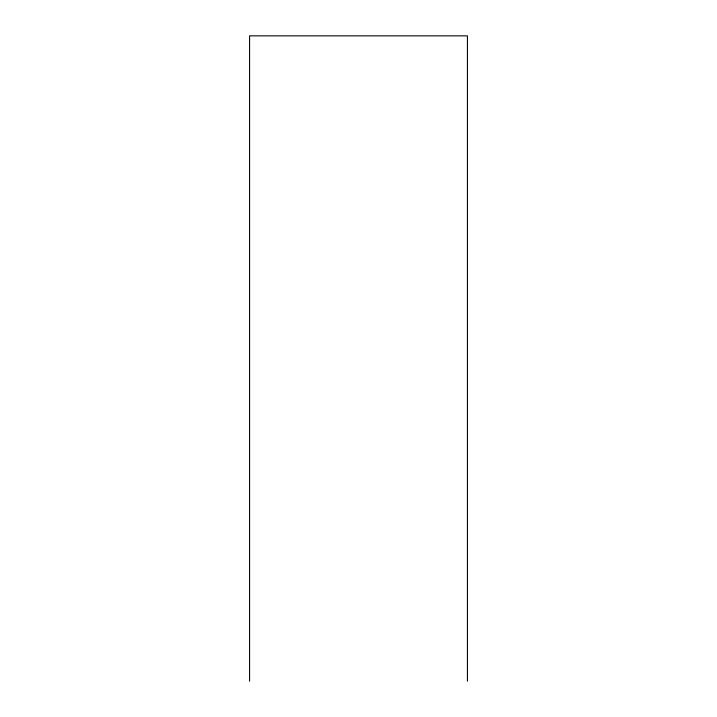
<?xml version="1.0" encoding="UTF-8"?>
<svg xmlns="http://www.w3.org/2000/svg" width="717" height="717" viewBox="0 0 717 717"><rect width="100%" height="100%" fill="white"/><g stroke="black" fill="none" stroke-linecap="round" stroke-linejoin="round"><path stroke-width="1.08" d="M467.43 681.15L467.43 35.85L249.57 35.85L249.57 681.15"/></g></svg>
